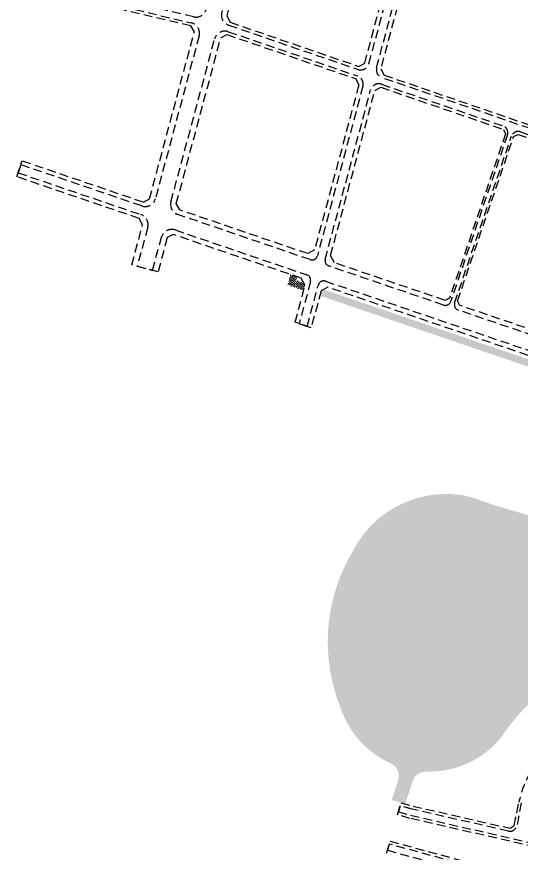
# Model space of a CAD drawing. Header units: metres. Extents: x 566243 to 572707, y 2062953 to 2068466.
# Drawn here: x 566799 to 567516, y 2063683 to 2064872 of the extents above; entities that cross this region are included whole.
import ezdxf

# ---------------------------------------------------------------- set-up
doc = ezdxf.new("R2010")
doc.units = ezdxf.units.M
doc.linetypes.add('HIDDEN', pattern=[0.375, 0.25, -0.125])
for name, color, linetype in [('hacth sdd', 8, 'CONTINUOUS'), ('LogDg phu', 7, 'CONTINUOUS'), ('ViaHeSphu', 32, 'CONTINUOUS')]:
    doc.layers.add(name, color=color, linetype=linetype)
pattern_1 = [(0, (0, 0), (1.5875, 1.5875), [1.5875, -1.5875])]

msp = doc.modelspace()

# ---------------------------------------------------------------- hatches: boundary and pattern name
at = {"layer": 'hacth sdd'}
h = msp.add_hatch(dxfattribs=at)
h.set_pattern_fill('DASH', color=152, scale=0.5, style=0)
h.set_pattern_definition(pattern_1)
h.paths.add_polyline_path([(567196.5328415207, 2064497.738749619), (567197.8312388493, 2064502.578628437), (567188.344835457, 2064505.811150837), (567184.4496434717, 2064491.291514383), (567207.2170116127, 2064483.533460625), (567209.0393340427, 2064490.326311731), (567206.9845660216, 2064494.177290954)])
h = msp.add_hatch(dxfattribs=at)
h.set_pattern_fill('DASH', color=152, scale=0.5, style=0)
h.set_pattern_definition(pattern_1)
edge = h.paths.add_edge_path()
edge.add_arc((567409.439482877, 2064045.328761848), 148.5659409522286, 76.35179976346518, 152.7003840690624, ccw=False)
edge.add_line((567444.4950569529, 2064189.699622957), (567477.867174167, 2064177.959347559))
edge.add_line((567477.867174167, 2064177.959347559), (567540.9713856919, 2064159.622732107))
edge.add_arc((567559.9020532921, 2064224.997179553), 68.06018332867325, 253.8504168210014, 340.1410020687476)
edge.add_arc((567488.9586473359, 2064240.859990865), 140.4736999447239, 343.8881606613551, 363.9045468873496)
edge.add_arc((567545.5678099853, 2064239.116065908), 84.30053637577922, 7.70980706688391, 42.30183227612697)
edge.add_line((567607.9172936274, 2064295.853375703), (567546.7788459896, 2064366.386800929))
edge.add_arc((567539.2224577861, 2064359.836915638), 10.00000000062251, 40.9187801760177, 71.1832918045184)
edge.add_line((567542.4478751541, 2064369.302468068), (567229.984379754, 2064475.775406866))
edge.add_line((567229.984379754, 2064475.775406866), (567235.4104146592, 2064484.491091808))
edge.add_line((567235.4104146592, 2064484.491091808), (567556.0925156688, 2064375.217636774))
edge.add_arc((567552.8670983035, 2064365.752084344), 9.999999999186048, 43.03295591236781, 71.18329181774891, ccw=False)
edge.add_line((567560.1767113288, 2064372.576273483), (567623.2950252508, 2064304.968175263))
edge.add_arc((567731.5390515508, 2064395.335912226), 141.0074363763486, 219.8568832772078, 241.3467075162383)
edge.add_arc((567619.0922438592, 2064152.8826137), 126.8974977788511, 30.486607752572297, 69.31085971670842, ccw=False)
edge.add_arc((567534.5939523826, 2064125.388527615), 214.521277917157, 1.1773634486812057, 25.35807071409431, ccw=False)
edge.add_arc((567606.9511447549, 2064109.880586047), 143.5074604831693, -75.14867476411041, 7.977189961455679, ccw=False)
edge.add_arc((567775.1970408432, 2063639.992963159), 356.312927559991, 111.6511517485188, 133.1763741897588)
edge.add_arc((567726.6457406215, 2063691.737588033), 285.3570613012404, 133.1763741899961, 146.7714060176707)
edge.add_arc((567385.2216758681, 2063931.842116379), 132.5291037827885, 268.3869494716492, 320.815577192592, ccw=False)
edge.add_arc((567380.9281455987, 2063779.373453702), 19.99999999942256, 88.38712393226747, 161.948496993472)
edge.add_line((567361.9125784466, 2063785.570889128), (567351.4476648566, 2063753.461435227))
edge.add_line((567351.4476648566, 2063753.461435227), (567332.1915393996, 2063758.920766538))
edge.add_line((567332.1915393996, 2063758.920766538), (567341.2538583825, 2063786.72664483))
edge.add_arc((567322.2382912299, 2063792.924080256), 19.9999999998844, 341.9484969925137, 425.6109726984901)
edge.add_arc((567385.2216758685, 2063931.842116379), 132.529103783184, 198.2797114627122, 245.6111914585301, ccw=False)
edge.add_arc((567491.7679007688, 2063983.816224028), 250.507816456058, 199.0395119997098, 201.9262143987718, ccw=False)
edge.add_arc((567491.767900788, 2063983.816224025), 250.507816473157, 148.8316699562525, 199.0395119975718, ccw=False)

# ---------------------------------------------------------------- linework, layer by layer
at = {"layer": 'LogDg phu', "linetype": 'HIDDEN', "ltscale": 50}
for points in [[(567146.3204801935, 2065043.048282549, 0.249808392993851), (567130.2636146585, 2065025.870924348), (567090.6827259434, 2064878.330028596, 0.3943497125995163), (567100.3042447233, 2064860.254668106), (567284.29212767, 2064797.15370553, 0.4343603917493699), (567299.7752686888, 2064805.395385256), (567345.1254313525, 2064974.441706327, 0.3881784725943391), (567329.5939159684, 2065004.388278293), (567291.1501927255, 2065018.499777071), (567181.9149772879, 2065054.066101339, 0.2535598416336589), (567158.4837041518, 2065049.756712119, -0.0874802468504296), (567146.3204799474, 2065043.048283269)], [(567358.1026810396, 2064976.502821421, -0.4411398368417452), (567377.7782116091, 2064986.690516839), (567504.8026381357, 2064939.869209062), (567536.574556091, 2064926.920336923), (567584.9954755917, 2064909.347610618), (567595.0029390609, 2064905.737507328), (567612.6123540234, 2064900.358125749, -0.4235979946114436), (567619.1563534325, 2064887.568999482), (567559.7634229069, 2064713.270037814, -0.4147930834762505), (567547.0537346456, 2064707.036301799), (567318.4246435289, 2064785.447529171, -0.3943497126035268), (567310.7274285057, 2064799.907817563), (567358.102681039, 2064976.50282142)], [(566821.6105918867, 2064916.298671666), (567047.3835726546, 2064863.539017112, -0.4237750589640522), (567058.4579861526, 2064845.045904522), (566996.3383680542, 2064613.490110914, -0.4337726607358509), (566977.0125194772, 2064603.178412685), (566805.0907466096, 2064661.761308526), (566801.2202457692, 2064650.40264561), (566975.7822340187, 2064590.920087904, -0.3949212833889752), (566985.4318304949, 2064572.835128843), (566970.5779161471, 2064517.465987334), (566992.3094999103, 2064511.636041717), (567004.9616059004, 2064558.797768286, -0.4337726606861456), (567024.2874544772, 2064569.109466514), (567211.5355773472, 2064505.30406774, -0.3949212834341722), (567216.6820288015, 2064495.658756241), (567200.6772099305, 2064435.999527019), (567212.060894001, 2064432.12050014), (567227.7903876147, 2064490.753432669, -0.4337726606921788), (567238.0975068556, 2064496.253005058), (567684.1139389406, 2064344.271474453, -0.2900222171443807)], [(567068.5685756912, 2064882.733927342, -0.4047162769188344), (567050.6675441359, 2064872.014075585), (566823.6585773039, 2064925.062560969)], [(567018.4649381058, 2064609.132507953), (567080.5538762789, 2064840.573939711, -0.4343603917496063), (567099.9078025522, 2064850.876039368), (567283.5074885642, 2064787.908213823, -0.3943497125991714), (567291.2047035882, 2064773.447925432), (567226.5498484835, 2064532.441835202, -0.4337726607206524), (567216.2427292418, 2064526.942262814), (567028.1145345814, 2064591.047548891, -0.3949212834025911), (567018.4649381061, 2064609.132507954)], [(567237.6582072864, 2064527.536511593), (567302.1568634049, 2064767.960357737, -0.4343603917498789), (567317.6400044237, 2064776.202037463), (567490.40372833, 2064716.950541648, -0.4136342786488364), (567496.6251449293, 2064704.265970898), (567415.8988452943, 2064467.360499525, -0.4142135623620972), (567405.7460694561, 2064462.368391476), (567242.8046587401, 2064517.891200094, -0.3949212834025911), (567237.6582072865, 2064527.536511594)], [(567421.5781767697, 2064465.425249098), (567502.2878869848, 2064702.282035967, -0.4147930834986336), (567514.9975752464, 2064708.515771983), (567651.1405414958, 2064661.823826402, -0.289486145076956), (567657.8323224561, 2064653.494963915), (567688.832371575, 2064380.986435718, -0.5503608956663817), (567675.6710374157, 2064370.390592392), (567426.57028482, 2064455.27247326, -0.4142135623840932), (567421.57817677, 2064465.425249099)], [(567516.34570712, 2063755.016573679), (567509.8900405753, 2063722.572374841, -0.4225308079342701), (567497.853923874, 2063714.77533935), (567361.3205208088, 2063745.985010838), (567344.0987715119, 2063750.86757329), (567341.6439210448, 2063742.208837289), (567359.0888402696, 2063737.263003613), (567537.361360447, 2063696.512339929, 0.1537583307204638)], [(567513.9603407057, 2063645.633880425), (567328.6197230186, 2063696.26995266), (567326.164760257, 2063687.610820569), (567511.5884200135, 2063636.952060786, 0.170342951599138)]]:
    msp.add_lwpolyline(points, format="xyb", dxfattribs=at)
at = {"layer": 'ViaHeSphu', "linetype": 'HIDDEN', "ltscale": 50}
for points in [[(567147.6688498739, 2065036.121875353), (567139.0465531743, 2065027.734949327), (567097.6203332607, 2064873.315435463), (567102.4279797676, 2064864.283603202), (567285.3045802384, 2064801.563768953), (567293.7397484669, 2064806.053811051), (567340.4610331957, 2064980.21109815), (567332.305287319, 2064995.936326808), (567288.8597622751, 2065011.883831937), (567177.0542324785, 2065048.287034987), (567163.8144319111, 2065045.083059735, -0.0991882272364232), (567147.6688498718, 2065036.121875353)], [(567536.3585866467, 2063692.125490865), (567357.973, 2063732.902), (567340.416495811, 2063737.879469285), (567345.3261967443, 2063755.196941293), (567362.4363610784, 2063750.34601445), (567500.4733684963, 2063718.792639541), (567506.3234042301, 2063722.582311689), (567512.9130014456, 2063755.699604974, -0.1582410904384666), (567552.8760152615, 2063827.095038543)], [(567324.937278872, 2063683.28125451), (567329.8472043953, 2063700.59951869), (567515.1463010447, 2063649.974790246, 0.170342951608238)]]:
    msp.add_lwpolyline(points, format="xyb", dxfattribs=at)
for points in [[(567372.7601940298, 2064981.07976938), (567364.3784144464, 2064976.739809289), (567316.4947590397, 2064798.249693478), (567321.3024055465, 2064789.217861217), (567550.4157310746, 2064710.64055956), (567556.7580164494, 2064713.75126786), (567614.7647455109, 2064883.982178397), (567609.7049224504, 2064893.926961319), (567592.7913504664, 2064899.093774513), (567582.6137882856, 2064902.765239398), (567534.0586433592, 2064920.386678257), (567502.2704687455, 2064933.342175914)], [(567408.0038616362, 2064468.994278243), (567250.8004744488, 2064522.561836916), (567245.30090206, 2064532.868956157), (567308.1923836272, 2064767.301931943), (567316.6275518555, 2064771.79197404), (567490.8254191537, 2064712.04862068), (567493.9422871614, 2064705.693776549), (567414.3493465347, 2064472.114345775)], [(567425.708009451, 2064468.243844935), (567505.2932934304, 2064701.800805934), (567511.6355788048, 2064704.911514234), (567649.0242206587, 2064657.792348509), (567654.3189427981, 2064651.202322198), (567685.2503696029, 2064379.2970242), (567681.0827388361, 2064375.941774487), (567428.8280769825, 2064461.898360036)]]:
    msp.add_lwpolyline(points, close=True, dxfattribs=at)
for points in [[(567685.5837338901, 2064336.375400482), (567241.4520136836, 2064487.714709426), (567231.8067021843, 2064482.568257973), (567217.7527360364, 2064430.1809867), (567194.985367895, 2064437.939040458), (567209.0393340427, 2064490.326311731), (567203.5397616539, 2064500.633430972), (567021.512168479, 2064562.659917499), (567013.0725209172, 2064558.156772477), (567000.0362852585, 2064509.563172161), (566962.851130799, 2064519.538856889), (566978.1079446764, 2064576.409838287), (566973.2958188361, 2064585.428567622), (566799.2849953482, 2064644.723314152), (566807.0259970296, 2064667.440639985), (566979.528126013, 2064608.659985949), (566987.967773575, 2064613.163130971), (567051.6985519923, 2064850.724652201), (567046.6959545057, 2064859.078466926), (566820.5865991781, 2064911.916727014)], [(567222.5335339184, 2064540.627009915), (567212.888222419, 2064535.480558461), (567030.8606292444, 2064597.507044989), (567026.048503404, 2064606.525774325), (567089.3179578482, 2064842.367673928), (567097.7531260768, 2064846.857716025), (567280.6297265474, 2064784.137881777), (567285.4373730541, 2064775.106049516), (567222.5335339184, 2064540.627009915)]]:
    msp.add_lwpolyline(points, dxfattribs=at)

doc.saveas('drawing.dxf')
